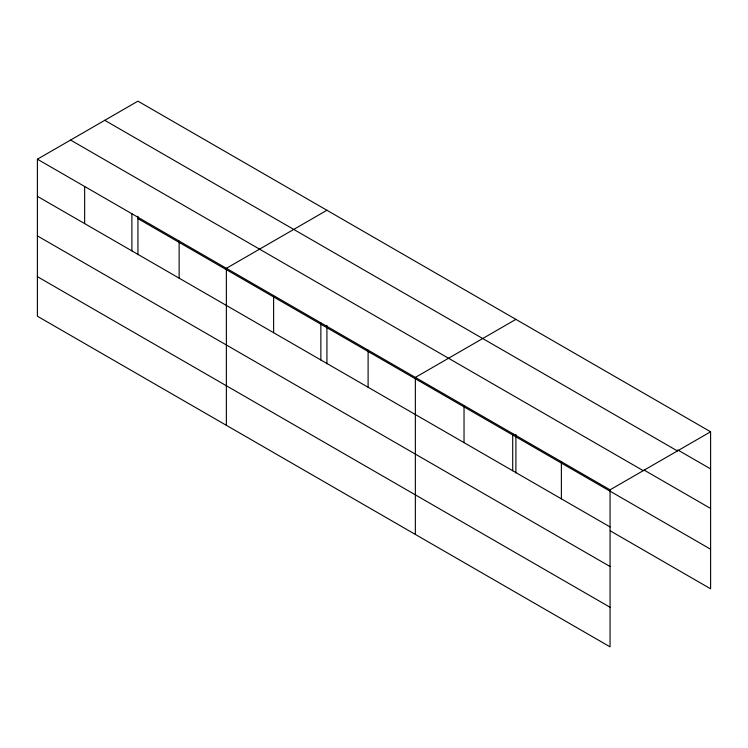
<?xml version="1.0" encoding="UTF-8"?>
<svg xmlns="http://www.w3.org/2000/svg" width="748" height="748" viewBox="0 0 748 748"><rect width="100%" height="100%" fill="white"/><g stroke="black" fill="none" stroke-linecap="round" stroke-linejoin="round"><path stroke-width="1.12" d="M610.059 566.517L610.059 489.828L37.4 159.202L37.4 316.217L610.059 646.842L610.059 566.517L37.4 235.891M610.265 530.865L710.6 588.798L710.6 431.783L137.941 101.158L37.4 159.202M326.923 210.263L226.373 268.308L226.373 425.322M515.896 319.368L415.355 377.413L415.355 534.427M610.059 489.828L710.6 431.783M677.819 449.978L710.6 468.903M104.767 120.316L677.417 450.932M644.047 470.043L710.6 508.462M70.583 140.054L643.233 470.67M137.941 218.612L710.6 549.228M37.4 196.331L610.059 526.947M37.4 276.657L610.059 607.273M561.383 461.722L561.383 498.851M515.896 434.485L515.896 472.895M512.707 433.625L512.707 470.744M464.031 405.519L464.031 442.638M368.11 350.139L368.11 387.258M326.923 325.38L326.923 363.79M320.864 322.865L320.864 359.984M273.618 295.591L273.618 332.71M179.137 241.034L179.137 278.153M137.941 216.275L137.941 254.685M131.891 213.76L131.891 250.879M84.646 186.486L84.646 223.605"/></g></svg>
